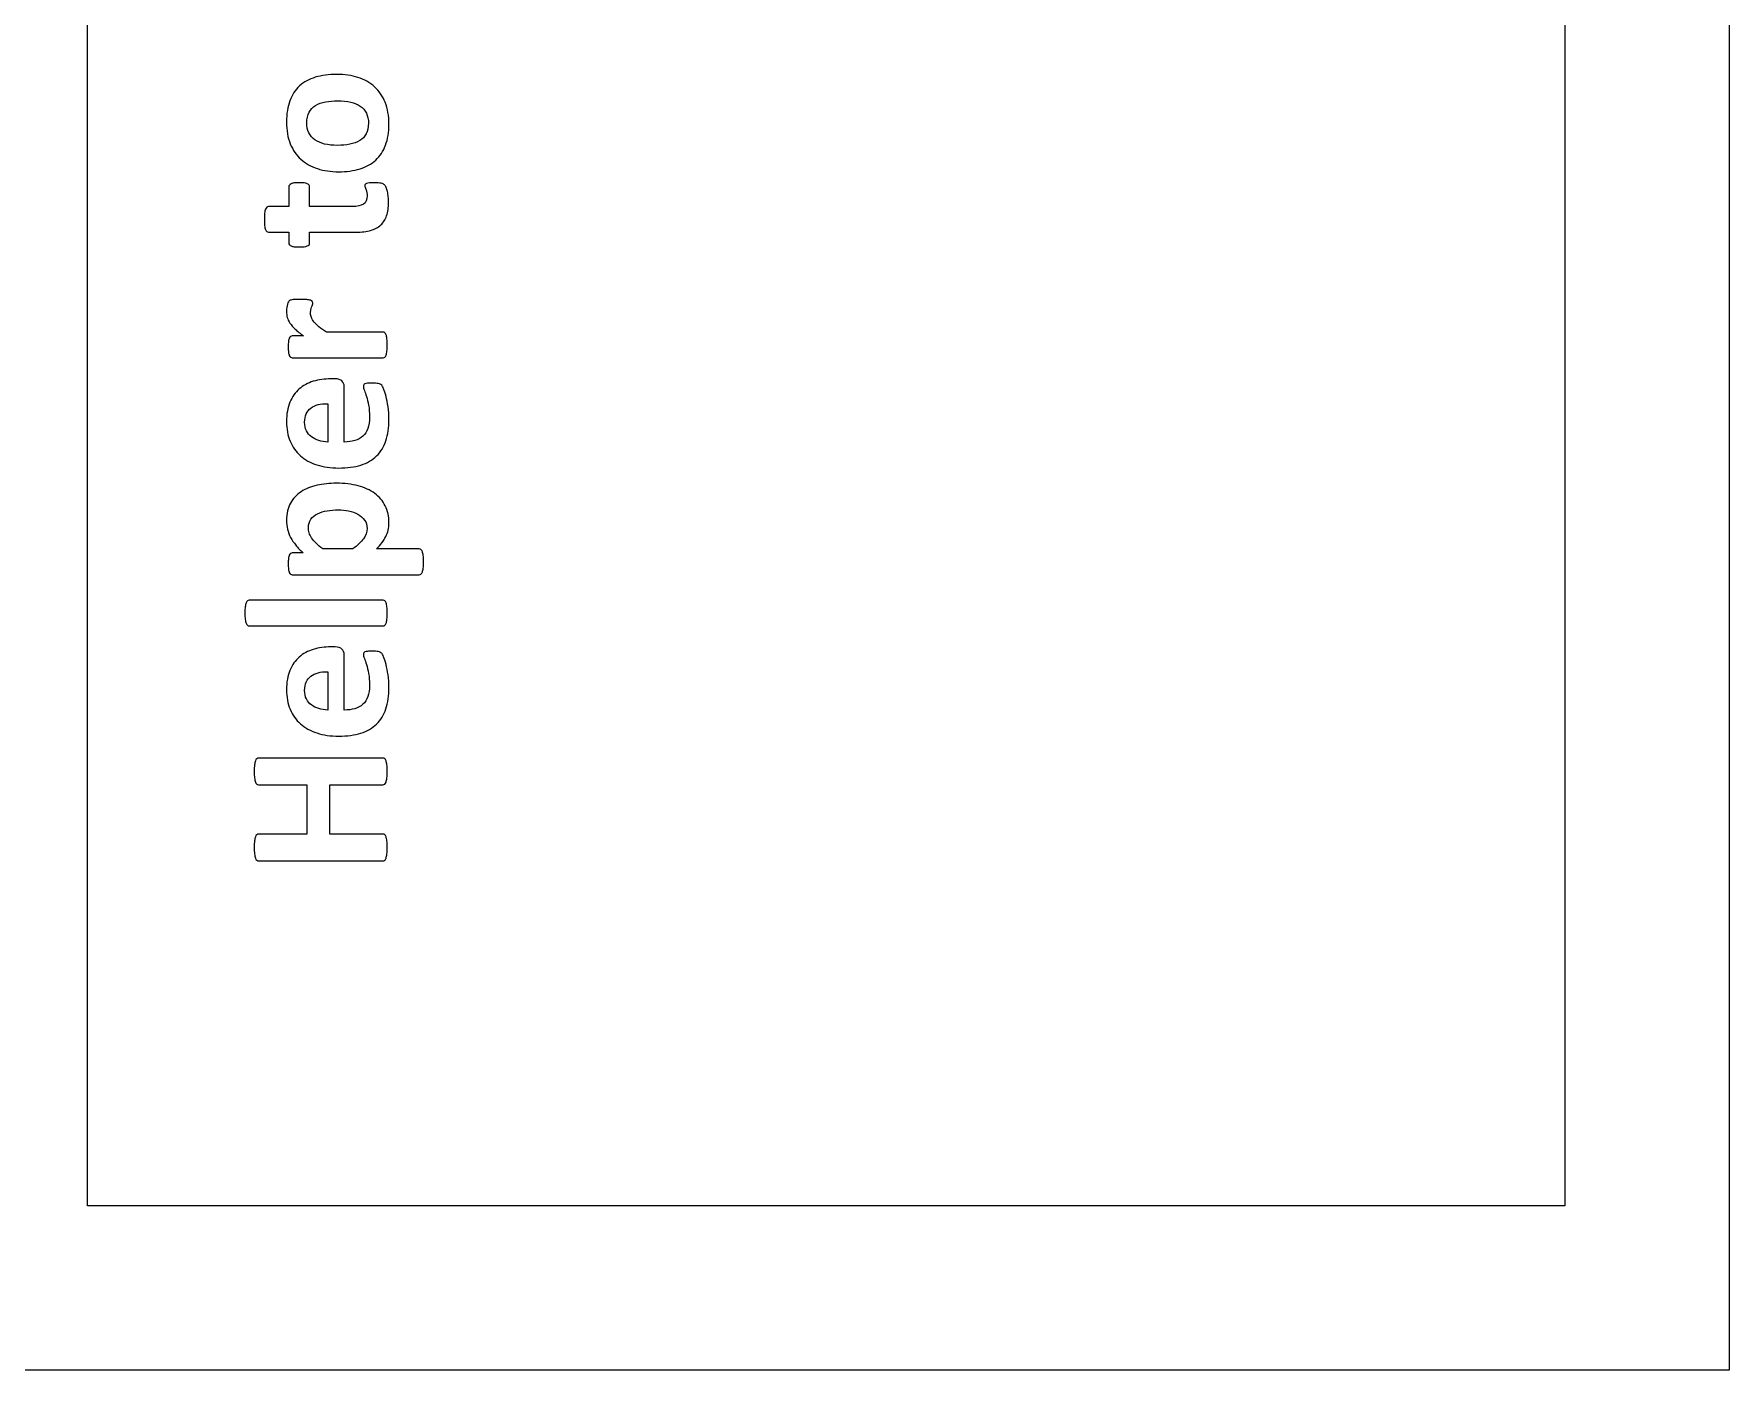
# Model space of a CAD drawing. Extents: x 0 to 465, y 0 to 285.
# Drawn here: x 413.5 to 465.2, y 0.2 to 40.9 of the extents above; entities that cross this region are included whole.
import ezdxf

# ---------------------------------------------------------------- set-up
doc = ezdxf.new("R2010")
doc.units = 0
doc.header["$MEASUREMENT"] = 0
doc.layers.add('DEFAULT', color=18, linetype='CONTINUOUS')

msp = doc.modelspace()

# ---------------------------------------------------------------- linework, layer by layer
at = {"layer": 'DEFAULT', "color": 18}
for points in [[(465.176, 0.176), (0.176, 0.176), (0.176, 285.176), (465.176, 285.176)], [(460.176, 5.176), (415.176, 5.176), (415.176, 140.176), (460.176, 140.176)]]:
    msp.add_lwpolyline(points, close=True, dxfattribs=at)
for points, knots in [([(422.766, 39.63), (423.002, 39.63), (423.217, 39.599), (423.411, 39.538), (423.605, 39.476), (423.773, 39.381), (423.913, 39.255), (424.054, 39.129), (424.162, 38.971), (424.239, 38.781), (424.315, 38.591), (424.354, 38.369), (424.354, 38.115), (424.354, 37.868), (424.319, 37.655), (424.251, 37.473), (424.183, 37.291), (424.084, 37.14), (423.953, 37.02), (423.823, 36.9), (423.663, 36.811), (423.473, 36.753), (423.283, 36.695), (423.066, 36.666), (422.822, 36.666), (422.586, 36.666), (422.371, 36.698), (422.175, 36.761), (421.98, 36.824), (421.813, 36.919), (421.673, 37.045), (421.534, 37.171), (421.425, 37.328), (421.349, 37.518), (421.273, 37.707), (421.234, 37.928), (421.234, 38.183), (421.234, 38.431), (421.268, 38.646), (421.335, 38.828), (421.403, 39.01), (421.501, 39.16), (421.631, 39.279), (421.761, 39.398), (421.922, 39.486), (422.112, 39.544), (422.302, 39.602), (422.52, 39.63), (422.766, 39.63)], [1, 1, 1, 1, 2, 2, 2, 3, 3, 3, 4, 4, 4, 5, 5, 5, 6, 6, 6, 7, 7, 7, 8, 8, 8, 9, 9, 9, 10, 10, 10, 11, 11, 11, 12, 12, 12, 13, 13, 13, 14, 14, 14, 15, 15, 15, 16, 16, 16, 17, 17, 17, 17]), ([(422.797, 38.828), (422.661, 38.828), (422.535, 38.817), (422.42, 38.795), (422.305, 38.773), (422.206, 38.737), (422.121, 38.685), (422.036, 38.633), (421.97, 38.564), (421.923, 38.479), (421.875, 38.393), (421.851, 38.285), (421.851, 38.155), (421.851, 38.039), (421.873, 37.938), (421.915, 37.851), (421.957, 37.764), (422.02, 37.693), (422.101, 37.637), (422.183, 37.581), (422.281, 37.539), (422.396, 37.511), (422.51, 37.483), (422.641, 37.469), (422.788, 37.469), (422.924, 37.469), (423.05, 37.481), (423.165, 37.504), (423.279, 37.526), (423.379, 37.563), (423.464, 37.614), (423.548, 37.664), (423.614, 37.733), (423.661, 37.82), (423.707, 37.907), (423.731, 38.014), (423.731, 38.142), (423.731, 38.26), (423.709, 38.363), (423.667, 38.449), (423.625, 38.536), (423.563, 38.607), (423.482, 38.663), (423.402, 38.719), (423.304, 38.761), (423.189, 38.787), (423.074, 38.814), (422.944, 38.828), (422.797, 38.828)], [1, 1, 1, 1, 2, 2, 2, 3, 3, 3, 4, 4, 4, 5, 5, 5, 6, 6, 6, 7, 7, 7, 8, 8, 8, 9, 9, 9, 10, 10, 10, 11, 11, 11, 12, 12, 12, 13, 13, 13, 14, 14, 14, 15, 15, 15, 16, 16, 16, 17, 17, 17, 17]), ([(423.904, 36.332), (423.995, 36.332), (424.065, 36.326), (424.114, 36.315), (424.162, 36.303), (424.196, 36.288), (424.215, 36.269), (424.235, 36.251), (424.253, 36.224), (424.268, 36.187), (424.284, 36.151), (424.297, 36.109), (424.308, 36.06), (424.32, 36.012), (424.329, 35.959), (424.335, 35.902), (424.341, 35.845), (424.344, 35.788), (424.344, 35.73), (424.344, 35.575), (424.324, 35.441), (424.285, 35.327), (424.246, 35.213), (424.186, 35.119), (424.104, 35.045), (424.023, 34.971), (423.92, 34.916), (423.795, 34.881), (423.672, 34.845), (423.525, 34.828), (423.355, 34.828), (422.883, 34.828), (422.411, 34.828), (421.938, 34.828), (421.938, 34.717), (421.938, 34.607), (421.938, 34.496), (421.938, 34.457), (421.914, 34.427), (421.865, 34.406), (421.817, 34.385), (421.736, 34.375), (421.622, 34.375), (421.562, 34.375), (421.511, 34.378), (421.47, 34.383), (421.429, 34.388), (421.396, 34.396), (421.372, 34.406), (421.349, 34.416), (421.332, 34.429), (421.321, 34.445), (421.311, 34.46), (421.306, 34.478), (421.306, 34.499), (421.306, 34.609), (421.306, 34.718), (421.306, 34.828), (421.1, 34.828), (420.894, 34.828), (420.689, 34.828), (420.668, 34.828), (420.649, 34.833), (420.633, 34.845), (420.616, 34.856), (420.603, 34.877), (420.591, 34.907), (420.58, 34.937), (420.572, 34.977), (420.566, 35.028), (420.561, 35.078), (420.559, 35.141), (420.559, 35.215), (420.559, 35.292), (420.561, 35.355), (420.566, 35.406), (420.572, 35.457), (420.58, 35.497), (420.591, 35.525), (420.603, 35.554), (420.616, 35.575), (420.633, 35.588), (420.649, 35.6), (420.668, 35.606), (420.689, 35.606), (420.894, 35.606), (421.1, 35.606), (421.306, 35.606), (421.306, 35.806), (421.306, 36.007), (421.306, 36.207), (421.306, 36.228), (421.311, 36.246), (421.321, 36.262), (421.332, 36.277), (421.349, 36.29), (421.372, 36.301), (421.396, 36.311), (421.429, 36.319), (421.47, 36.324), (421.511, 36.329), (421.562, 36.332), (421.622, 36.332), (421.736, 36.332), (421.817, 36.321), (421.865, 36.301), (421.914, 36.28), (421.938, 36.25), (421.938, 36.211), (421.938, 36.009), (421.938, 35.807), (421.938, 35.606), (422.371, 35.606), (422.804, 35.606), (423.237, 35.606), (423.388, 35.606), (423.501, 35.63), (423.577, 35.677), (423.652, 35.725), (423.69, 35.809), (423.69, 35.932), (423.69, 35.973), (423.687, 36.01), (423.679, 36.043), (423.672, 36.076), (423.663, 36.106), (423.655, 36.132), (423.645, 36.157), (423.637, 36.179), (423.63, 36.197), (423.622, 36.214), (423.619, 36.23), (423.619, 36.245), (423.619, 36.257), (423.622, 36.269), (423.63, 36.28), (423.637, 36.292), (423.651, 36.301), (423.673, 36.307), (423.694, 36.313), (423.724, 36.319), (423.761, 36.324), (423.799, 36.329), (423.846, 36.332), (423.904, 36.332)], [1, 1, 1, 1, 2, 2, 2, 3, 3, 3, 4, 4, 4, 5, 5, 5, 6, 6, 6, 7, 7, 7, 8, 8, 8, 9, 9, 9, 10, 10, 10, 11, 11, 11, 15.016, 15.016, 15.016, 15.956, 15.956, 15.956, 16.956, 16.956, 16.956, 17.956, 17.956, 17.956, 18.956, 18.956, 18.956, 19.956, 19.956, 19.956, 20.956, 20.956, 20.956, 21.956, 21.956, 21.956, 22.887, 22.887, 22.887, 24.636, 24.636, 24.636, 25.636, 25.636, 25.636, 26.636, 26.636, 26.636, 27.636, 27.636, 27.636, 28.636, 28.636, 28.636, 29.636, 29.636, 29.636, 30.636, 30.636, 30.636, 31.636, 31.636, 31.636, 32.636, 32.636, 32.636, 34.385, 34.385, 34.385, 36.09, 36.09, 36.09, 37.09, 37.09, 37.09, 38.09, 38.09, 38.09, 39.09, 39.09, 39.09, 40.09, 40.09, 40.09, 41.09, 41.09, 41.09, 42.09, 42.09, 42.09, 43.804, 43.804, 43.804, 47.486, 47.486, 47.486, 48.486, 48.486, 48.486, 49.486, 49.486, 49.486, 50.486, 50.486, 50.486, 51.486, 51.486, 51.486, 52.486, 52.486, 52.486, 53.486, 53.486, 53.486, 54.486, 54.486, 54.486, 55.486, 55.486, 55.486, 56.486, 56.486, 56.486, 57.486, 57.486, 57.486, 57.486]), ([(421.668, 32.778), (421.743, 32.778), (421.804, 32.776), (421.852, 32.772), (421.899, 32.768), (421.936, 32.762), (421.963, 32.754), (421.99, 32.745), (422.009, 32.734), (422.019, 32.721), (422.029, 32.707), (422.034, 32.69), (422.034, 32.67), (422.034, 32.653), (422.031, 32.635), (422.024, 32.614), (422.016, 32.593), (422.009, 32.57), (422, 32.544), (421.992, 32.518), (421.985, 32.49), (421.977, 32.459), (421.97, 32.428), (421.966, 32.394), (421.966, 32.357), (421.966, 32.313), (421.975, 32.27), (421.993, 32.227), (422.01, 32.183), (422.037, 32.138), (422.074, 32.091), (422.112, 32.045), (422.161, 31.997), (422.223, 31.946), (422.285, 31.895), (422.362, 31.841), (422.453, 31.783), (423.028, 31.783), (423.602, 31.783), (424.177, 31.783), (424.197, 31.783), (424.215, 31.777), (424.231, 31.764), (424.247, 31.752), (424.26, 31.731), (424.27, 31.701), (424.28, 31.671), (424.288, 31.631), (424.293, 31.581), (424.298, 31.532), (424.301, 31.469), (424.301, 31.392), (424.301, 31.316), (424.298, 31.253), (424.293, 31.203), (424.288, 31.154), (424.28, 31.114), (424.27, 31.084), (424.26, 31.054), (424.247, 31.033), (424.231, 31.02), (424.215, 31.008), (424.197, 31.002), (424.177, 31.002), (423.255, 31.002), (422.333, 31.002), (421.411, 31.002), (421.39, 31.002), (421.372, 31.007), (421.357, 31.017), (421.341, 31.027), (421.328, 31.046), (421.318, 31.073), (421.308, 31.1), (421.3, 31.134), (421.294, 31.177), (421.29, 31.219), (421.287, 31.272), (421.287, 31.336), (421.287, 31.403), (421.29, 31.457), (421.294, 31.501), (421.3, 31.544), (421.308, 31.578), (421.318, 31.601), (421.328, 31.625), (421.341, 31.642), (421.357, 31.653), (421.372, 31.663), (421.39, 31.668), (421.411, 31.668), (421.526, 31.668), (421.641, 31.668), (421.755, 31.668), (421.652, 31.741), (421.567, 31.809), (421.499, 31.873), (421.432, 31.937), (421.379, 31.998), (421.34, 32.056), (421.3, 32.114), (421.273, 32.171), (421.257, 32.229), (421.242, 32.287), (421.234, 32.345), (421.234, 32.403), (421.234, 32.43), (421.236, 32.459), (421.239, 32.49), (421.242, 32.521), (421.248, 32.553), (421.255, 32.586), (421.262, 32.619), (421.27, 32.648), (421.279, 32.673), (421.288, 32.697), (421.298, 32.716), (421.309, 32.727), (421.319, 32.738), (421.33, 32.747), (421.343, 32.752), (421.355, 32.757), (421.372, 32.762), (421.394, 32.766), (421.416, 32.77), (421.448, 32.773), (421.492, 32.775), (421.535, 32.777), (421.594, 32.778), (421.668, 32.778)], [1, 1, 1, 1, 2, 2, 2, 3, 3, 3, 4, 4, 4, 5, 5, 5, 6, 6, 6, 7, 7, 7, 8, 8, 8, 9, 9, 9, 10, 10, 10, 11, 11, 11, 12, 12, 12, 13, 13, 13, 17.886, 17.886, 17.886, 18.886, 18.886, 18.886, 19.886, 19.886, 19.886, 20.886, 20.886, 20.886, 21.886, 21.886, 21.886, 22.886, 22.886, 22.886, 23.886, 23.886, 23.886, 24.886, 24.886, 24.886, 25.886, 25.886, 25.886, 33.725, 33.725, 33.725, 34.725, 34.725, 34.725, 35.725, 35.725, 35.725, 36.725, 36.725, 36.725, 37.725, 37.725, 37.725, 38.725, 38.725, 38.725, 39.725, 39.725, 39.725, 40.725, 40.725, 40.725, 41.725, 41.725, 41.725, 42.7, 42.7, 42.7, 43.7, 43.7, 43.7, 44.7, 44.7, 44.7, 45.7, 45.7, 45.7, 46.7, 46.7, 46.7, 47.7, 47.7, 47.7, 48.7, 48.7, 48.7, 49.7, 49.7, 49.7, 50.7, 50.7, 50.7, 51.7, 51.7, 51.7, 52.7, 52.7, 52.7, 53.7, 53.7, 53.7, 54.7, 54.7, 54.7, 54.7]), ([(422.713, 30.36), (422.808, 30.36), (422.879, 30.338), (422.924, 30.296), (422.97, 30.254), (422.992, 30.196), (422.992, 30.121), (422.992, 29.56), (422.992, 28.999), (422.992, 28.437), (423.11, 28.437), (423.217, 28.451), (423.313, 28.479), (423.409, 28.507), (423.491, 28.552), (423.558, 28.613), (423.626, 28.674), (423.676, 28.752), (423.712, 28.848), (423.747, 28.944), (423.764, 29.06), (423.764, 29.194), (423.764, 29.331), (423.755, 29.45), (423.735, 29.554), (423.716, 29.657), (423.694, 29.747), (423.67, 29.822), (423.646, 29.897), (423.625, 29.96), (423.605, 30.009), (423.585, 30.059), (423.575, 30.099), (423.575, 30.13), (423.575, 30.149), (423.579, 30.165), (423.586, 30.177), (423.594, 30.189), (423.606, 30.199), (423.625, 30.208), (423.643, 30.216), (423.67, 30.222), (423.704, 30.225), (423.738, 30.228), (423.781, 30.229), (423.833, 30.229), (423.878, 30.229), (423.917, 30.228), (423.949, 30.227), (423.981, 30.225), (424.008, 30.221), (424.031, 30.217), (424.054, 30.213), (424.073, 30.207), (424.089, 30.198), (424.104, 30.19), (424.119, 30.179), (424.133, 30.166), (424.148, 30.153), (424.168, 30.116), (424.192, 30.056), (424.217, 29.996), (424.242, 29.919), (424.265, 29.827), (424.289, 29.733), (424.309, 29.627), (424.327, 29.507), (424.345, 29.387), (424.353, 29.259), (424.353, 29.123), (424.353, 28.877), (424.322, 28.661), (424.261, 28.476), (424.199, 28.291), (424.104, 28.137), (423.978, 28.013), (423.852, 27.889), (423.693, 27.796), (423.501, 27.735), (423.309, 27.674), (423.083, 27.644), (422.825, 27.644), (422.579, 27.644), (422.357, 27.676), (422.16, 27.74), (421.963, 27.804), (421.795, 27.897), (421.658, 28.019), (421.52, 28.141), (421.415, 28.289), (421.343, 28.464), (421.271, 28.638), (421.234, 28.835), (421.234, 29.054), (421.234, 29.286), (421.268, 29.484), (421.337, 29.648), (421.405, 29.812), (421.499, 29.948), (421.62, 30.053), (421.741, 30.158), (421.884, 30.236), (422.05, 30.286), (422.215, 30.335), (422.395, 30.36), (422.589, 30.36), (422.631, 30.36), (422.672, 30.36), (422.713, 30.36)], [0.352, 0.352, 0.352, 0.352, 1.352, 1.352, 1.352, 2.352, 2.352, 2.352, 7.125, 7.125, 7.125, 8.125, 8.125, 8.125, 9.125, 9.125, 9.125, 10.125, 10.125, 10.125, 11.125, 11.125, 11.125, 12.125, 12.125, 12.125, 13.125, 13.125, 13.125, 14.125, 14.125, 14.125, 15.125, 15.125, 15.125, 16.125, 16.125, 16.125, 17.125, 17.125, 17.125, 18.125, 18.125, 18.125, 19.125, 19.125, 19.125, 20.125, 20.125, 20.125, 21.125, 21.125, 21.125, 22.125, 22.125, 22.125, 23.125, 23.125, 23.125, 24.125, 24.125, 24.125, 25.125, 25.125, 25.125, 26.125, 26.125, 26.125, 27.125, 27.125, 27.125, 28.125, 28.125, 28.125, 29.125, 29.125, 29.125, 30.125, 30.125, 30.125, 31.125, 31.125, 31.125, 32.125, 32.125, 32.125, 33.125, 33.125, 33.125, 34.125, 34.125, 34.125, 35.125, 35.125, 35.125, 36.125, 36.125, 36.125, 37.125, 37.125, 37.125, 38.125, 38.125, 38.125, 39.125, 39.125, 39.125, 39.477, 39.477, 39.477, 39.477]), ([(422.49, 29.603), (422.271, 29.61), (422.099, 29.566), (421.974, 29.471), (421.849, 29.377), (421.786, 29.232), (421.786, 29.036), (421.786, 28.937), (421.805, 28.85), (421.842, 28.777), (421.879, 28.704), (421.93, 28.643), (421.993, 28.594), (422.056, 28.545), (422.13, 28.508), (422.216, 28.483), (422.302, 28.456), (422.393, 28.442), (422.49, 28.437), (422.49, 28.826), (422.49, 29.215), (422.49, 29.603)], [3.305, 3.305, 3.305, 3.305, 4.305, 4.305, 4.305, 5.305, 5.305, 5.305, 6.305, 6.305, 6.305, 7.305, 7.305, 7.305, 8.305, 8.305, 8.305, 9.305, 9.305, 9.305, 12.61, 12.61, 12.61, 12.61]), ([(422.754, 27.182), (423, 27.182), (423.222, 27.155), (423.419, 27.103), (423.616, 27.05), (423.784, 26.973), (423.922, 26.872), (424.061, 26.77), (424.168, 26.644), (424.242, 26.494), (424.316, 26.343), (424.354, 26.17), (424.354, 25.976), (424.354, 25.895), (424.345, 25.821), (424.331, 25.754), (424.315, 25.687), (424.291, 25.621), (424.259, 25.559), (424.227, 25.496), (424.187, 25.433), (424.14, 25.371), (424.092, 25.309), (424.036, 25.245), (423.972, 25.179), (424.406, 25.179), (424.84, 25.179), (425.274, 25.179), (425.295, 25.179), (425.314, 25.172), (425.33, 25.16), (425.347, 25.148), (425.36, 25.127), (425.372, 25.097), (425.383, 25.067), (425.392, 25.027), (425.398, 24.977), (425.404, 24.928), (425.408, 24.864), (425.408, 24.788), (425.408, 24.712), (425.404, 24.649), (425.398, 24.599), (425.392, 24.549), (425.383, 24.51), (425.372, 24.48), (425.36, 24.45), (425.347, 24.428), (425.33, 24.416), (425.314, 24.404), (425.295, 24.397), (425.274, 24.397), (423.987, 24.397), (422.699, 24.397), (421.411, 24.397), (421.391, 24.397), (421.373, 24.403), (421.357, 24.413), (421.342, 24.423), (421.328, 24.441), (421.318, 24.467), (421.308, 24.493), (421.3, 24.527), (421.295, 24.569), (421.29, 24.612), (421.287, 24.665), (421.287, 24.729), (421.287, 24.791), (421.29, 24.843), (421.295, 24.886), (421.3, 24.928), (421.308, 24.962), (421.318, 24.988), (421.328, 25.014), (421.342, 25.032), (421.357, 25.042), (421.373, 25.053), (421.391, 25.058), (421.411, 25.058), (421.52, 25.058), (421.628, 25.058), (421.737, 25.058), (421.654, 25.139), (421.581, 25.218), (421.518, 25.295), (421.455, 25.372), (421.403, 25.451), (421.36, 25.532), (421.318, 25.613), (421.286, 25.696), (421.265, 25.782), (421.245, 25.868), (421.234, 25.959), (421.234, 26.056), (421.234, 26.259), (421.274, 26.431), (421.354, 26.574), (421.434, 26.716), (421.542, 26.833), (421.681, 26.923), (421.819, 27.013), (421.98, 27.078), (422.165, 27.12), (422.348, 27.161), (422.545, 27.182), (422.754, 27.182)], [1, 1, 1, 1, 2, 2, 2, 3, 3, 3, 4, 4, 4, 5, 5, 5, 6, 6, 6, 7, 7, 7, 8, 8, 8, 9, 9, 9, 12.691, 12.691, 12.691, 13.691, 13.691, 13.691, 14.691, 14.691, 14.691, 15.691, 15.691, 15.691, 16.691, 16.691, 16.691, 17.691, 17.691, 17.691, 18.691, 18.691, 18.691, 19.691, 19.691, 19.691, 20.691, 20.691, 20.691, 31.642, 31.642, 31.642, 32.642, 32.642, 32.642, 33.642, 33.642, 33.642, 34.642, 34.642, 34.642, 35.642, 35.642, 35.642, 36.642, 36.642, 36.642, 37.642, 37.642, 37.642, 38.642, 38.642, 38.642, 39.642, 39.642, 39.642, 40.565, 40.565, 40.565, 41.565, 41.565, 41.565, 42.565, 42.565, 42.565, 43.565, 43.565, 43.565, 44.565, 44.565, 44.565, 45.565, 45.565, 45.565, 46.565, 46.565, 46.565, 47.565, 47.565, 47.565, 48.565, 48.565, 48.565, 48.565]), ([(422.809, 26.369), (422.692, 26.369), (422.578, 26.361), (422.47, 26.343), (422.361, 26.326), (422.265, 26.295), (422.18, 26.253), (422.095, 26.211), (422.028, 26.155), (421.977, 26.086), (421.926, 26.016), (421.901, 25.93), (421.901, 25.827), (421.901, 25.775), (421.908, 25.724), (421.924, 25.673), (421.94, 25.623), (421.965, 25.571), (422, 25.518), (422.035, 25.466), (422.081, 25.411), (422.137, 25.355), (422.192, 25.3), (422.262, 25.241), (422.344, 25.179), (422.648, 25.179), (422.952, 25.179), (423.256, 25.179), (423.394, 25.288), (423.502, 25.393), (423.577, 25.492), (423.653, 25.591), (423.69, 25.694), (423.69, 25.802), (423.69, 25.903), (423.664, 25.989), (423.612, 26.061), (423.561, 26.132), (423.493, 26.191), (423.409, 26.236), (423.326, 26.282), (423.231, 26.315), (423.126, 26.337), (423.02, 26.358), (422.915, 26.369), (422.809, 26.369)], [1, 1, 1, 1, 2, 2, 2, 3, 3, 3, 4, 4, 4, 5, 5, 5, 6, 6, 6, 7, 7, 7, 8, 8, 8, 9, 9, 9, 11.584, 11.584, 11.584, 12.584, 12.584, 12.584, 13.584, 13.584, 13.584, 14.584, 14.584, 14.584, 15.584, 15.584, 15.584, 16.584, 16.584, 16.584, 17.584, 17.584, 17.584, 17.584]), ([(424.177, 23.619), (424.198, 23.619), (424.215, 23.613), (424.231, 23.6), (424.246, 23.588), (424.259, 23.567), (424.27, 23.537), (424.28, 23.507), (424.288, 23.467), (424.293, 23.418), (424.298, 23.368), (424.301, 23.305), (424.301, 23.229), (424.301, 23.152), (424.298, 23.089), (424.293, 23.04), (424.288, 22.99), (424.28, 22.95), (424.27, 22.92), (424.259, 22.89), (424.246, 22.869), (424.231, 22.856), (424.215, 22.844), (424.198, 22.838), (424.177, 22.838), (422.818, 22.838), (421.459, 22.838), (420.099, 22.838), (420.079, 22.838), (420.06, 22.844), (420.044, 22.856), (420.027, 22.869), (420.013, 22.89), (420.002, 22.92), (419.991, 22.95), (419.982, 22.99), (419.976, 23.04), (419.969, 23.089), (419.966, 23.152), (419.966, 23.229), (419.966, 23.305), (419.969, 23.368), (419.976, 23.418), (419.982, 23.467), (419.991, 23.507), (420.002, 23.537), (420.013, 23.567), (420.027, 23.588), (420.044, 23.6), (420.06, 23.613), (420.079, 23.619), (420.099, 23.619), (421.459, 23.619), (422.818, 23.619), (424.177, 23.619)], [11.558, 11.558, 11.558, 11.558, 12.558, 12.558, 12.558, 13.558, 13.558, 13.558, 14.558, 14.558, 14.558, 15.558, 15.558, 15.558, 16.558, 16.558, 16.558, 17.558, 17.558, 17.558, 18.558, 18.558, 18.558, 19.558, 19.558, 19.558, 31.116, 31.116, 31.116, 32.116, 32.116, 32.116, 33.116, 33.116, 33.116, 34.116, 34.116, 34.116, 35.116, 35.116, 35.116, 36.116, 36.116, 36.116, 37.116, 37.116, 37.116, 38.116, 38.116, 38.116, 39.116, 39.116, 39.116, 50.674, 50.674, 50.674, 50.674]), ([(422.713, 22.196), (422.808, 22.196), (422.879, 22.175), (422.924, 22.132), (422.97, 22.09), (422.992, 22.032), (422.992, 21.957), (422.992, 21.396), (422.992, 20.835), (422.992, 20.274), (423.11, 20.274), (423.217, 20.288), (423.313, 20.315), (423.409, 20.343), (423.491, 20.388), (423.558, 20.449), (423.626, 20.51), (423.676, 20.588), (423.712, 20.684), (423.747, 20.78), (423.764, 20.896), (423.764, 21.03), (423.764, 21.167), (423.755, 21.286), (423.735, 21.39), (423.716, 21.493), (423.694, 21.583), (423.67, 21.658), (423.646, 21.733), (423.625, 21.796), (423.605, 21.845), (423.585, 21.895), (423.575, 21.935), (423.575, 21.966), (423.575, 21.985), (423.579, 22.001), (423.586, 22.013), (423.594, 22.025), (423.606, 22.036), (423.625, 22.044), (423.643, 22.052), (423.67, 22.058), (423.704, 22.061), (423.738, 22.064), (423.781, 22.066), (423.833, 22.066), (423.878, 22.066), (423.917, 22.065), (423.949, 22.063), (423.981, 22.061), (424.008, 22.058), (424.031, 22.053), (424.054, 22.049), (424.073, 22.043), (424.089, 22.035), (424.104, 22.026), (424.119, 22.016), (424.133, 22.002), (424.148, 21.989), (424.168, 21.952), (424.192, 21.892), (424.217, 21.832), (424.242, 21.756), (424.265, 21.663), (424.289, 21.57), (424.309, 21.463), (424.327, 21.343), (424.345, 21.224), (424.353, 21.095), (424.353, 20.959), (424.353, 20.713), (424.322, 20.498), (424.261, 20.312), (424.199, 20.127), (424.104, 19.973), (423.978, 19.849), (423.852, 19.725), (423.693, 19.632), (423.501, 19.571), (423.309, 19.51), (423.083, 19.48), (422.825, 19.48), (422.579, 19.48), (422.357, 19.512), (422.16, 19.576), (421.963, 19.64), (421.795, 19.733), (421.658, 19.855), (421.52, 19.977), (421.415, 20.125), (421.343, 20.3), (421.271, 20.475), (421.234, 20.671), (421.234, 20.891), (421.234, 21.122), (421.268, 21.32), (421.337, 21.484), (421.405, 21.649), (421.499, 21.784), (421.62, 21.889), (421.741, 21.994), (421.884, 22.072), (422.05, 22.122), (422.215, 22.171), (422.395, 22.196), (422.589, 22.196), (422.631, 22.196), (422.672, 22.196), (422.713, 22.196)], [0.352, 0.352, 0.352, 0.352, 1.352, 1.352, 1.352, 2.352, 2.352, 2.352, 7.125, 7.125, 7.125, 8.125, 8.125, 8.125, 9.125, 9.125, 9.125, 10.125, 10.125, 10.125, 11.125, 11.125, 11.125, 12.125, 12.125, 12.125, 13.125, 13.125, 13.125, 14.125, 14.125, 14.125, 15.125, 15.125, 15.125, 16.125, 16.125, 16.125, 17.125, 17.125, 17.125, 18.125, 18.125, 18.125, 19.125, 19.125, 19.125, 20.125, 20.125, 20.125, 21.125, 21.125, 21.125, 22.125, 22.125, 22.125, 23.125, 23.125, 23.125, 24.125, 24.125, 24.125, 25.125, 25.125, 25.125, 26.125, 26.125, 26.125, 27.125, 27.125, 27.125, 28.125, 28.125, 28.125, 29.125, 29.125, 29.125, 30.125, 30.125, 30.125, 31.125, 31.125, 31.125, 32.125, 32.125, 32.125, 33.125, 33.125, 33.125, 34.125, 34.125, 34.125, 35.125, 35.125, 35.125, 36.125, 36.125, 36.125, 37.125, 37.125, 37.125, 38.125, 38.125, 38.125, 39.125, 39.125, 39.125, 39.477, 39.477, 39.477, 39.477]), ([(422.49, 21.439), (422.271, 21.446), (422.099, 21.402), (421.974, 21.307), (421.849, 21.214), (421.786, 21.068), (421.786, 20.872), (421.786, 20.773), (421.805, 20.687), (421.842, 20.613), (421.879, 20.54), (421.93, 20.479), (421.993, 20.43), (422.056, 20.381), (422.13, 20.344), (422.216, 20.319), (422.302, 20.293), (422.393, 20.278), (422.49, 20.274), (422.49, 20.662), (422.49, 21.051), (422.49, 21.439)], [3.305, 3.305, 3.305, 3.305, 4.305, 4.305, 4.305, 5.305, 5.305, 5.305, 6.305, 6.305, 6.305, 7.305, 7.305, 7.305, 8.305, 8.305, 8.305, 9.305, 9.305, 9.305, 12.61, 12.61, 12.61, 12.61]), ([(424.171, 18.813), (424.191, 18.813), (424.21, 18.807), (424.226, 18.793), (424.243, 18.78), (424.256, 18.758), (424.267, 18.726), (424.277, 18.695), (424.285, 18.654), (424.292, 18.602), (424.298, 18.551), (424.301, 18.486), (424.301, 18.407), (424.301, 18.326), (424.298, 18.26), (424.292, 18.207), (424.285, 18.154), (424.277, 18.113), (424.267, 18.083), (424.256, 18.053), (424.243, 18.031), (424.226, 18.018), (424.21, 18.005), (424.191, 17.998), (424.171, 17.998), (423.63, 17.998), (423.089, 17.998), (422.549, 17.998), (422.549, 17.497), (422.549, 16.997), (422.549, 16.497), (423.089, 16.497), (423.63, 16.497), (424.171, 16.497), (424.191, 16.497), (424.21, 16.491), (424.226, 16.479), (424.243, 16.466), (424.256, 16.444), (424.267, 16.413), (424.277, 16.382), (424.285, 16.341), (424.292, 16.289), (424.298, 16.238), (424.301, 16.172), (424.301, 16.091), (424.301, 16.013), (424.298, 15.947), (424.292, 15.894), (424.285, 15.841), (424.277, 15.799), (424.267, 15.768), (424.256, 15.737), (424.243, 15.715), (424.226, 15.702), (424.21, 15.688), (424.191, 15.682), (424.171, 15.682), (422.908, 15.682), (421.645, 15.682), (420.382, 15.682), (420.361, 15.682), (420.342, 15.688), (420.326, 15.702), (420.309, 15.715), (420.296, 15.737), (420.285, 15.768), (420.275, 15.799), (420.267, 15.841), (420.261, 15.894), (420.254, 15.947), (420.252, 16.013), (420.252, 16.091), (420.252, 16.172), (420.254, 16.238), (420.261, 16.289), (420.267, 16.341), (420.275, 16.382), (420.285, 16.413), (420.296, 16.444), (420.309, 16.466), (420.326, 16.479), (420.342, 16.491), (420.361, 16.497), (420.382, 16.497), (420.873, 16.497), (421.364, 16.497), (421.855, 16.497), (421.855, 16.997), (421.855, 17.497), (421.855, 17.998), (421.364, 17.998), (420.873, 17.998), (420.382, 17.998), (420.361, 17.998), (420.342, 18.005), (420.326, 18.018), (420.309, 18.031), (420.296, 18.053), (420.285, 18.083), (420.275, 18.113), (420.267, 18.154), (420.261, 18.207), (420.254, 18.26), (420.252, 18.326), (420.252, 18.407), (420.252, 18.486), (420.254, 18.551), (420.261, 18.602), (420.267, 18.654), (420.275, 18.695), (420.285, 18.726), (420.296, 18.758), (420.309, 18.78), (420.326, 18.793), (420.342, 18.807), (420.361, 18.813), (420.382, 18.813), (421.645, 18.813), (422.908, 18.813), (424.171, 18.813)], [10.74, 10.74, 10.74, 10.74, 11.74, 11.74, 11.74, 12.74, 12.74, 12.74, 13.74, 13.74, 13.74, 14.74, 14.74, 14.74, 15.74, 15.74, 15.74, 16.74, 16.74, 16.74, 17.74, 17.74, 17.74, 18.74, 18.74, 18.74, 23.337, 23.337, 23.337, 27.591, 27.591, 27.591, 32.188, 32.188, 32.188, 33.188, 33.188, 33.188, 34.188, 34.188, 34.188, 35.188, 35.188, 35.188, 36.188, 36.188, 36.188, 37.188, 37.188, 37.188, 38.188, 38.188, 38.188, 39.188, 39.188, 39.188, 40.188, 40.188, 40.188, 50.928, 50.928, 50.928, 51.928, 51.928, 51.928, 52.928, 52.928, 52.928, 53.928, 53.928, 53.928, 54.928, 54.928, 54.928, 55.928, 55.928, 55.928, 56.928, 56.928, 56.928, 57.928, 57.928, 57.928, 58.928, 58.928, 58.928, 63.103, 63.103, 63.103, 67.357, 67.357, 67.357, 71.532, 71.532, 71.532, 72.532, 72.532, 72.532, 73.532, 73.532, 73.532, 74.532, 74.532, 74.532, 75.532, 75.532, 75.532, 76.532, 76.532, 76.532, 77.532, 77.532, 77.532, 78.532, 78.532, 78.532, 79.532, 79.532, 79.532, 90.272, 90.272, 90.272, 90.272])]:
    msp.add_open_spline(points, degree=3, knots=knots, dxfattribs=at)

doc.saveas('drawing.dxf')
